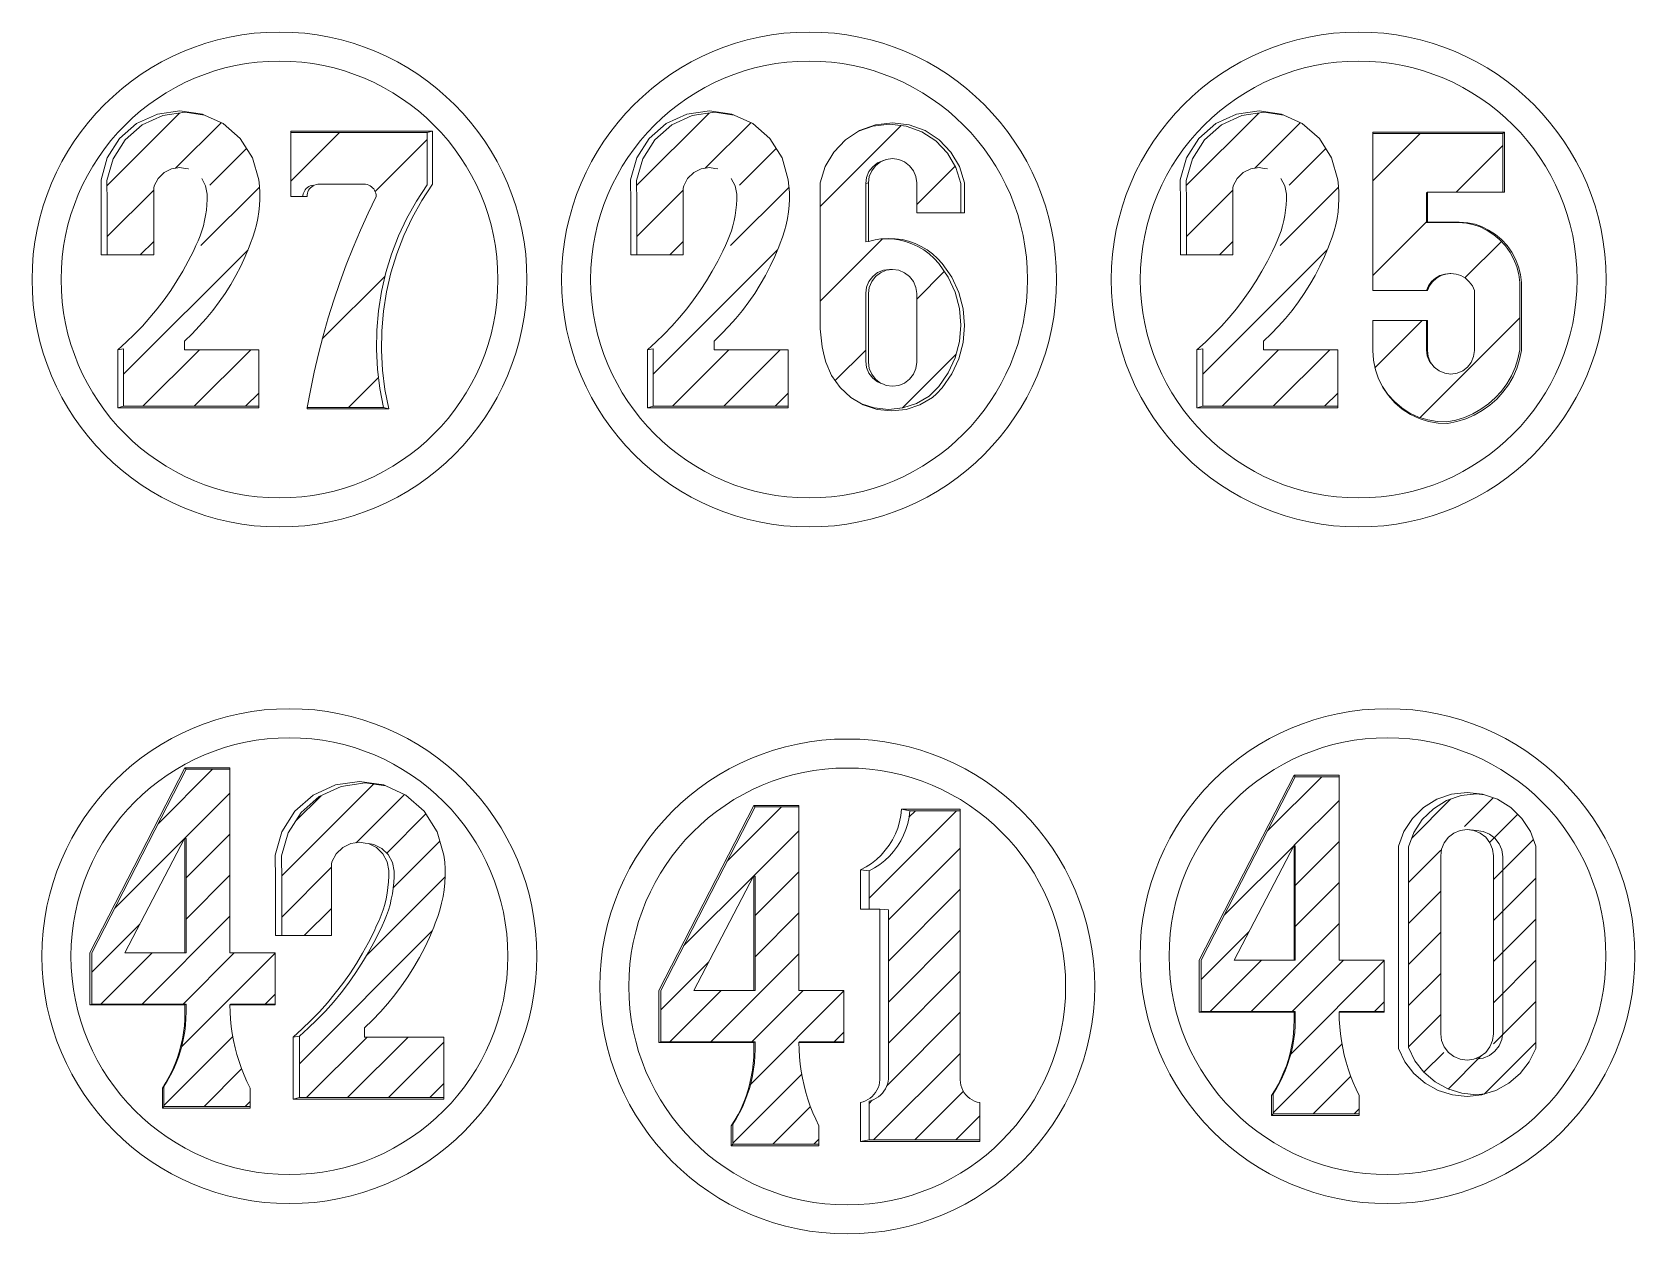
# Model space of a CAD drawing. Header units: inches. Extents: x 91 to 9019, y -381 to 2878.
# Drawn here: x 4569.8 to 4620.7, y 1368.2 to 1406.4 of the extents above; entities that cross this region are included whole.
import ezdxf

# ---------------------------------------------------------------- set-up
doc = ezdxf.new("R2010")
doc.units = ezdxf.units.IN
doc.header["$MEASUREMENT"] = 0

msp = doc.modelspace()

# ---------------------------------------------------------------- hatches: boundary and pattern name
at = {"lineweight": 20}
h = msp.add_hatch(dxfattribs=at)
h.set_pattern_fill('ANSI31', color=256, scale=9.218651)
h.set_pattern_definition([(45, (3936.7497, 1972.0265), (-0.8148213, 0.8148213), [])])
h.paths.add_polyline_path([(4576.975, 1396.283), (4574.617, 1396.283), (4574.617, 1396.56), (4574.858, 1396.79), (4575.089, 1397.029), (4575.31, 1397.278), (4575.52, 1397.535), (4575.72, 1397.801), (4575.908, 1398.075), (4576.086, 1398.356), (4576.251, 1398.645), (4576.404, 1398.94), (4576.546, 1399.241), (4576.674, 1399.548), (4576.718, 1399.667), (4576.79, 1399.859), (4576.853, 1400.055), (4576.905, 1400.254), (4576.947, 1400.455), (4576.978, 1400.658), (4576.999, 1400.863), (4577.009, 1401.068), (4577.008, 1401.273), (4576.997, 1401.478), (4576.975, 1401.683), (4576.776, 1402.378), (4576.389, 1402.989), (4575.845, 1403.465), (4575.254, 1403.737), (4574.636, 1403.826), (4573.927, 1403.724), (4573.276, 1403.424), (4572.737, 1402.953), (4572.354, 1402.348), (4572.157, 1401.66), (4572.164, 1400.943), (4572.164, 1399.295), (4573.64, 1399.295), (4573.64, 1401.462), (4573.778, 1401.722), (4573.969, 1401.909), (4574.208, 1402.028), (4574.472, 1402.069), (4574.636, 1402.042), (4574.735, 1402.028), (4574.739, 1402.026), (4574.897, 1402.001), (4575.133, 1401.883), (4575.322, 1401.699), (4575.447, 1401.465), (4575.494, 1401.205), (4575.494, 1401.038), (4575.486, 1400.871), (4575.47, 1400.705), (4575.446, 1400.539), (4575.414, 1400.375), (4575.374, 1400.213), (4575.327, 1400.052), (4575.271, 1399.894), (4575.208, 1399.74), (4575.138, 1399.588), (4575.059, 1399.414), (4574.899, 1399.095), (4574.726, 1398.781), (4574.542, 1398.475), (4574.346, 1398.175), (4574.139, 1397.883), (4573.922, 1397.599), (4573.694, 1397.324), (4573.455, 1397.057), (4573.207, 1396.799), (4572.95, 1396.551), (4572.683, 1396.312), (4572.683, 1394.488), (4576.975, 1394.488)])
h = msp.add_hatch(dxfattribs=at)
h.set_pattern_fill('ANSI31', color=256, scale=9.218651)
h.set_pattern_definition([(45, (3953.5661, 1972.0265), (-0.8148213, 0.8148213), [])])
h.paths.add_polyline_path([(4593.791, 1396.283), (4591.434, 1396.283), (4591.434, 1396.56), (4591.674, 1396.79), (4591.905, 1397.029), (4592.126, 1397.278), (4592.336, 1397.535), (4592.536, 1397.801), (4592.725, 1398.075), (4592.902, 1398.356), (4593.067, 1398.645), (4593.221, 1398.94), (4593.362, 1399.241), (4593.491, 1399.548), (4593.534, 1399.667), (4593.607, 1399.859), (4593.669, 1400.055), (4593.722, 1400.254), (4593.763, 1400.455), (4593.795, 1400.658), (4593.815, 1400.863), (4593.825, 1401.068), (4593.825, 1401.273), (4593.813, 1401.478), (4593.791, 1401.683), (4593.593, 1402.378), (4593.205, 1402.989), (4592.661, 1403.465), (4592.07, 1403.737), (4591.452, 1403.826), (4590.743, 1403.724), (4590.093, 1403.424), (4589.553, 1402.953), (4589.17, 1402.348), (4588.974, 1401.66), (4588.98, 1400.943), (4588.98, 1399.295), (4590.456, 1399.295), (4590.456, 1401.462), (4590.595, 1401.722), (4590.786, 1401.909), (4591.024, 1402.028), (4591.288, 1402.069), (4591.452, 1402.042), (4591.552, 1402.028), (4591.556, 1402.026), (4591.713, 1402.001), (4591.95, 1401.883), (4592.139, 1401.699), (4592.263, 1401.465), (4592.31, 1401.205), (4592.31, 1401.038), (4592.302, 1400.871), (4592.287, 1400.705), (4592.263, 1400.539), (4592.231, 1400.375), (4592.191, 1400.213), (4592.143, 1400.052), (4592.088, 1399.894), (4592.025, 1399.74), (4591.954, 1399.588), (4591.876, 1399.414), (4591.715, 1399.095), (4591.542, 1398.781), (4591.358, 1398.475), (4591.162, 1398.175), (4590.956, 1397.883), (4590.738, 1397.599), (4590.51, 1397.324), (4590.272, 1397.057), (4590.024, 1396.799), (4589.766, 1396.551), (4589.5, 1396.312), (4589.5, 1394.488), (4593.791, 1394.488)])
h = msp.add_hatch(dxfattribs=at)
h.set_pattern_fill('ANSI31', color=256, scale=9.218651)
h.set_pattern_definition([(45, (3971.0192, 1972.0265), (-0.8148213, 0.8148213), [])])
h.paths.add_polyline_path([(4611.244, 1396.283), (4608.887, 1396.283), (4608.887, 1396.56), (4609.127, 1396.79), (4609.358, 1397.029), (4609.579, 1397.278), (4609.79, 1397.535), (4609.989, 1397.801), (4610.178, 1398.075), (4610.355, 1398.356), (4610.52, 1398.645), (4610.674, 1398.94), (4610.815, 1399.241), (4610.944, 1399.548), (4610.987, 1399.667), (4611.06, 1399.859), (4611.122, 1400.055), (4611.175, 1400.254), (4611.217, 1400.455), (4611.248, 1400.658), (4611.269, 1400.863), (4611.278, 1401.068), (4611.278, 1401.273), (4611.266, 1401.478), (4611.244, 1401.683), (4611.046, 1402.378), (4610.659, 1402.989), (4610.114, 1403.465), (4609.523, 1403.737), (4608.905, 1403.826), (4608.196, 1403.724), (4607.546, 1403.424), (4607.007, 1402.953), (4606.623, 1402.348), (4606.427, 1401.66), (4606.433, 1400.943), (4606.433, 1399.295), (4607.909, 1399.295), (4607.909, 1401.462), (4608.048, 1401.722), (4608.239, 1401.909), (4608.477, 1402.028), (4608.741, 1402.069), (4608.905, 1402.042), (4609.005, 1402.028), (4609.009, 1402.026), (4609.166, 1402.001), (4609.403, 1401.883), (4609.592, 1401.699), (4609.716, 1401.465), (4609.763, 1401.205), (4609.763, 1401.038), (4609.756, 1400.871), (4609.74, 1400.705), (4609.716, 1400.539), (4609.684, 1400.375), (4609.644, 1400.213), (4609.596, 1400.052), (4609.541, 1399.894), (4609.478, 1399.74), (4609.407, 1399.588), (4609.329, 1399.414), (4609.168, 1399.095), (4608.995, 1398.781), (4608.811, 1398.475), (4608.615, 1398.175), (4608.409, 1397.883), (4608.191, 1397.599), (4607.963, 1397.324), (4607.725, 1397.057), (4607.477, 1396.799), (4607.219, 1396.551), (4606.953, 1396.312), (4606.953, 1394.488), (4611.244, 1394.488)])
h = msp.add_hatch(dxfattribs=at)
h.set_pattern_fill('ANSI31', color=256, scale=17)
h.set_pattern_definition([(45, (3602.093, 2286.3763), (-1.502602, 1.502602), [])])
h.paths.add_polyline_path([(4598.567, 1399.024), (4598.423, 1399.182), (4598.265, 1399.325), (4598.092, 1399.452), (4597.909, 1399.561), (4597.715, 1399.651), (4597.513, 1399.722), (4597.306, 1399.772), (4597.094, 1399.802), (4596.881, 1399.811), (4596.734, 1399.802), (4596.546, 1399.772), (4596.337, 1399.718), (4596.249, 1399.711), (4596.249, 1401.561), (4596.275, 1401.757), (4596.351, 1401.94), (4596.472, 1402.097), (4596.629, 1402.218), (4596.812, 1402.294), (4596.905, 1402.326), (4597.103, 1402.352), (4597.302, 1402.326), (4597.486, 1402.25), (4597.645, 1402.128), (4597.767, 1401.969), (4597.843, 1401.784), (4597.869, 1401.586), (4597.869, 1400.634), (4599.27, 1400.634), (4599.27, 1401.561), (4599.113, 1402.07), (4598.844, 1402.529), (4598.476, 1402.914), (4598.03, 1403.205), (4597.53, 1403.386), (4597.008, 1403.447), (4597.001, 1403.447), (4596.472, 1403.386), (4596.02, 1403.222), (4595.606, 1402.952), (4595.235, 1402.563), (4594.963, 1402.1), (4594.805, 1401.586), (4594.805, 1397.135), (4594.809, 1396.944), (4594.822, 1396.754), (4594.843, 1396.565), (4594.872, 1396.376), (4594.909, 1396.19), (4594.955, 1396.005), (4594.989, 1395.89), (4595.168, 1395.464), (4595.434, 1395.085), (4595.774, 1394.771), (4596.114, 1394.57), (4596.521, 1394.436), (4596.977, 1394.387), (4597.432, 1394.436), (4597.867, 1394.58), (4598.262, 1394.812), (4598.385, 1394.926), (4598.567, 1395.112), (4598.868, 1395.548), (4599.089, 1396.029), (4599.224, 1396.541), (4599.27, 1397.068), (4599.224, 1397.596), (4599.089, 1398.107), (4598.868, 1398.588)])
h.paths.add_polyline_path([(4596.275, 1398.273), (4596.351, 1398.456), (4596.472, 1398.613), (4596.629, 1398.733), (4596.812, 1398.809), (4597.008, 1398.835), (4597.103, 1398.833), (4597.302, 1398.807), (4597.486, 1398.731), (4597.645, 1398.609), (4597.767, 1398.45), (4597.843, 1398.265), (4597.869, 1398.067), (4597.869, 1395.89), (4597.843, 1395.692), (4597.767, 1395.507), (4597.645, 1395.349), (4597.486, 1395.227), (4597.302, 1395.15), (4597.103, 1395.124), (4596.905, 1395.15), (4596.812, 1395.188), (4596.72, 1395.227), (4596.629, 1395.264), (4596.472, 1395.384), (4596.351, 1395.541), (4596.275, 1395.724), (4596.249, 1395.921), (4596.249, 1398.076)], flags=16)
h = msp.add_hatch(dxfattribs=at)
h.set_pattern_fill('ANSI31', color=256, scale=17)
h.set_pattern_definition([(45, (3599.6752, 2286.5436), (-1.502602, 1.502602), [])])
h.paths.add_polyline_path([(4580.777, 1397.521), (4580.874, 1398.131), (4581.014, 1398.733), (4581.196, 1399.324), (4581.418, 1399.9), (4581.681, 1400.46), (4581.982, 1400.999), (4582.32, 1401.516), (4582.32, 1403.186), (4577.99, 1403.186), (4577.99, 1401.152), (4578.375, 1401.152), (4578.379, 1401.206), (4578.411, 1401.302), (4578.468, 1401.387), (4578.544, 1401.453), (4578.635, 1401.498), (4578.66, 1401.503), (4578.612, 1401.487), (4578.567, 1401.465), (4578.525, 1401.437), (4578.487, 1401.403), (4578.454, 1401.365), (4578.426, 1401.323), (4578.403, 1401.278), (4578.387, 1401.231), (4578.377, 1401.181), (4578.375, 1401.152), (4578.509, 1401.152), (4578.514, 1401.229), (4578.547, 1401.326), (4578.604, 1401.411), (4578.681, 1401.478), (4578.772, 1401.523), (4578.848, 1401.538), (4578.898, 1401.541), (4580.354, 1401.541), (4580.445, 1401.523), (4580.536, 1401.478), (4580.612, 1401.41), (4580.668, 1401.325), (4580.699, 1401.228), (4580.703, 1401.152), (4580.446, 1400.618), (4580.202, 1400.077), (4579.971, 1399.531), (4579.754, 1398.979), (4579.55, 1398.422), (4579.36, 1397.86), (4579.183, 1397.293), (4579.02, 1396.723), (4578.871, 1396.149), (4578.736, 1395.571), (4578.616, 1394.99), (4578.517, 1394.451), (4580.941, 1394.451), (4580.822, 1395.057), (4580.746, 1395.671), (4580.713, 1396.288), (4580.724, 1396.905)])
h = msp.add_hatch(dxfattribs=at)
h.set_pattern_fill('ANSI31', color=256, scale=17)
h.set_pattern_definition([(45, (3606.3231, 2285.8915), (-1.502602, 1.502602), [])])
h.paths.add_polyline_path([(4616.564, 1399.583), (4616.392, 1399.769), (4616.199, 1399.934), (4615.986, 1400.073), (4615.759, 1400.184), (4615.561, 1400.253), (4615.331, 1400.301), (4615.059, 1400.32), (4614.059, 1400.32), (4614.059, 1401.288), (4616.482, 1401.288), (4616.482, 1403.147), (4612.352, 1403.147), (4612.352, 1398.166), (4614.059, 1398.166), (4614.125, 1398.315), (4614.221, 1398.447), (4614.342, 1398.556), (4614.483, 1398.637), (4614.638, 1398.688), (4614.816, 1398.706), (4614.997, 1398.688), (4615.153, 1398.637), (4615.295, 1398.554), (4615.418, 1398.444), (4615.514, 1398.311), (4615.581, 1398.161), (4615.581, 1396.258), (4615.555, 1396.064), (4615.481, 1395.884), (4615.362, 1395.729), (4615.207, 1395.61), (4615.027, 1395.535), (4614.833, 1395.51), (4614.64, 1395.535), (4614.459, 1395.61), (4614.29, 1395.74), (4614.158, 1395.911), (4614.084, 1396.09), (4614.059, 1396.281), (4614.059, 1397.209), (4612.352, 1397.209), (4612.352, 1396.258), (4612.372, 1395.95), (4612.434, 1395.647), (4612.524, 1395.389), (4612.661, 1395.116), (4612.834, 1394.864), (4613.039, 1394.637), (4613.272, 1394.44), (4613.529, 1394.275), (4613.806, 1394.146), (4614.098, 1394.055), (4614.399, 1394.004), (4614.704, 1393.993), (4614.989, 1394.049), (4615.267, 1394.135), (4615.534, 1394.25), (4615.787, 1394.392), (4616.024, 1394.561), (4616.241, 1394.754), (4616.437, 1394.969), (4616.608, 1395.203), (4616.754, 1395.455), (4616.872, 1395.72), (4616.962, 1395.997), (4617.021, 1396.281), (4617.021, 1398.166), (4617.02, 1398.42), (4616.988, 1398.672), (4616.925, 1398.917), (4616.832, 1399.153), (4616.711, 1399.376)])
h = msp.add_hatch(dxfattribs=at)
h.set_pattern_fill('ANSI31', color=256, scale=7.374921)
h.set_pattern_definition([(45, (4019.5355, 1813.8951), (-0.651857, 0.651857), [])])
h.paths.add_polyline_path([(4576.063, 1382.96), (4574.67, 1382.96), (4571.679, 1377.136), (4571.679, 1375.502), (4574.67, 1375.502), (4574.67, 1375.257), (4574.665, 1375.048), (4574.65, 1374.839), (4574.625, 1374.632), (4574.59, 1374.425), (4574.545, 1374.221), (4574.49, 1374.019), (4574.425, 1373.82), (4574.351, 1373.625), (4574.267, 1373.433), (4574.174, 1373.245), (4574.072, 1373.063), (4573.961, 1372.885), (4573.961, 1372.256), (4576.699, 1372.256), (4576.699, 1372.837), (4576.599, 1373.043), (4576.508, 1373.252), (4576.425, 1373.465), (4576.35, 1373.681), (4576.284, 1373.9), (4576.226, 1374.121), (4576.177, 1374.344), (4576.137, 1374.569), (4576.105, 1374.795), (4576.082, 1375.023), (4576.068, 1375.251), (4576.062, 1375.502), (4577.494, 1375.502), (4577.494, 1377.129), (4576.063, 1377.129)])
h.paths.add_polyline_path([(4574.632, 1380.786), (4574.67, 1380.756), (4574.67, 1377.136), (4574.632, 1377.129), (4572.724, 1377.129)], flags=16)
h = msp.add_hatch(dxfattribs=at)
h.set_pattern_fill('ANSI31', color=256, scale=7.374921)
h.set_pattern_definition([(45, (3220.9308, 846.7434), (-0.65185705, 0.65185705), [])])
h.paths.add_polyline_path([(4582.856, 1374.457), (4580.334, 1374.457), (4580.334, 1374.754), (4580.591, 1374.999), (4580.838, 1375.255), (4581.075, 1375.521), (4581.3, 1375.797), (4581.513, 1376.081), (4581.715, 1376.374), (4581.905, 1376.676), (4582.082, 1376.984), (4582.246, 1377.3), (4582.397, 1377.622), (4582.535, 1377.95), (4582.581, 1378.078), (4582.659, 1378.284), (4582.726, 1378.493), (4582.782, 1378.706), (4582.827, 1378.921), (4582.86, 1379.138), (4582.882, 1379.357), (4582.893, 1379.577), (4582.892, 1379.797), (4582.88, 1380.016), (4582.856, 1380.235), (4582.644, 1380.979), (4582.23, 1381.632), (4581.647, 1382.142), (4581.015, 1382.432), (4580.354, 1382.528), (4579.595, 1382.418), (4578.899, 1382.098), (4578.322, 1381.594), (4577.912, 1380.947), (4577.702, 1380.21), (4577.709, 1379.443), (4577.709, 1377.68), (4579.288, 1377.68), (4579.288, 1379.998), (4579.436, 1380.277), (4579.641, 1380.476), (4579.896, 1380.604), (4580.178, 1380.648), (4580.354, 1380.619), (4580.46, 1380.604), (4580.465, 1380.602), (4580.633, 1380.575), (4580.886, 1380.449), (4581.088, 1380.252), (4581.221, 1380.002), (4581.272, 1379.724), (4581.272, 1379.545), (4581.263, 1379.366), (4581.246, 1379.188), (4581.221, 1379.011), (4581.186, 1378.835), (4581.144, 1378.662), (4581.093, 1378.49), (4581.033, 1378.321), (4580.966, 1378.155), (4580.891, 1377.993), (4580.807, 1377.807), (4580.635, 1377.465), (4580.45, 1377.13), (4580.253, 1376.802), (4580.043, 1376.482), (4579.822, 1376.169), (4579.589, 1375.866), (4579.346, 1375.571), (4579.091, 1375.285), (4578.825, 1375.009), (4578.55, 1374.743), (4578.265, 1374.488), (4578.265, 1372.537), (4582.856, 1372.537)])
h = msp.add_hatch(dxfattribs=at)
h.set_pattern_fill('ANSI31', color=256, scale=7.374921)
h.set_pattern_definition([(45, (4054.7579, 1813.6606), (-0.651857, 0.651857), [])])
h.paths.add_polyline_path([(4611.285, 1382.726), (4609.892, 1382.726), (4606.901, 1376.901), (4606.901, 1375.267), (4609.892, 1375.267), (4609.892, 1375.023), (4609.888, 1374.814), (4609.873, 1374.605), (4609.848, 1374.397), (4609.813, 1374.191), (4609.767, 1373.987), (4609.712, 1373.785), (4609.648, 1373.586), (4609.573, 1373.39), (4609.489, 1373.198), (4609.396, 1373.011), (4609.294, 1372.828), (4609.184, 1372.651), (4609.184, 1372.021), (4611.921, 1372.021), (4611.921, 1372.603), (4611.822, 1372.808), (4611.731, 1373.018), (4611.647, 1373.231), (4611.573, 1373.447), (4611.506, 1373.665), (4611.449, 1373.886), (4611.4, 1374.11), (4611.359, 1374.335), (4611.327, 1374.561), (4611.304, 1374.788), (4611.29, 1375.016), (4611.285, 1375.267), (4612.716, 1375.267), (4612.716, 1376.895), (4611.285, 1376.895)])
h.paths.add_polyline_path([(4609.855, 1380.551), (4609.892, 1380.522), (4609.892, 1376.901), (4609.855, 1376.895), (4607.947, 1376.895)], flags=16)
h = msp.add_hatch(dxfattribs=at)
h.set_pattern_fill('ANSI31', color=256, scale=7.374921)
h.set_pattern_definition([(45, (3223.0167, 846.7434), (-0.65185705, 0.65185705), [])])
h.paths.add_polyline_path([(4613.485, 1380.494), (4613.485, 1374.126), (4613.691, 1373.708), (4613.977, 1373.34), (4614.33, 1373.037), (4614.738, 1372.811), (4615.183, 1372.672), (4615.647, 1372.625), (4615.902, 1372.651), (4616.265, 1372.764), (4616.677, 1372.993), (4617.034, 1373.299), (4617.323, 1373.67), (4617.531, 1374.093), (4617.531, 1380.523), (4617.358, 1380.988), (4617.087, 1381.403), (4616.732, 1381.749), (4616.31, 1382.009), (4615.895, 1382.152), (4615.647, 1382.179), (4615.159, 1382.125), (4614.694, 1381.966), (4614.276, 1381.708), (4613.924, 1381.366), (4613.656, 1380.954)])
h.paths.add_polyline_path([(4616.186, 1374.159), (4615.473, 1373.612), (4614.587, 1373.979), (4614.51, 1374.564), (4614.51, 1380.615), (4615.223, 1381.162), (4615.552, 1381.025), (4615.928, 1380.982), (4616.186, 1380.358)], flags=16)
h = msp.add_hatch(dxfattribs=at)
h.set_pattern_fill('ANSI31', color=256, scale=7.374921)
h.set_pattern_definition([(45, (4037.6011, 1812.6985), (-0.651857, 0.651857), [])])
h.paths.add_polyline_path([(4594.128, 1381.764), (4592.735, 1381.764), (4589.744, 1375.939), (4589.744, 1374.305), (4592.735, 1374.305), (4592.736, 1374.061), (4592.731, 1373.852), (4592.716, 1373.643), (4592.691, 1373.435), (4592.656, 1373.229), (4592.611, 1373.025), (4592.556, 1372.823), (4592.491, 1372.624), (4592.416, 1372.428), (4592.333, 1372.236), (4592.24, 1372.049), (4592.138, 1371.866), (4592.027, 1371.689), (4592.027, 1371.059), (4594.764, 1371.059), (4594.764, 1371.641), (4594.665, 1371.846), (4594.574, 1372.056), (4594.491, 1372.269), (4594.416, 1372.485), (4594.35, 1372.703), (4594.292, 1372.924), (4594.243, 1373.148), (4594.202, 1373.373), (4594.171, 1373.599), (4594.148, 1373.826), (4594.134, 1374.054), (4594.128, 1374.305), (4595.559, 1374.305), (4595.559, 1375.933), (4594.128, 1375.933)])
h.paths.add_polyline_path([(4592.698, 1379.589), (4592.735, 1379.56), (4592.735, 1375.939), (4592.698, 1375.933), (4590.79, 1375.933)], flags=16)
h = msp.add_hatch(dxfattribs=at)
h.set_pattern_fill('ANSI31', color=256, scale=7.374921)
h.set_pattern_definition([(45, (3222.3749, 845.7814), (-0.65185705, 0.65185705), [])])
h.paths.add_polyline_path([(4599.707, 1372.424), (4599.629, 1372.461), (4599.556, 1372.506), (4599.489, 1372.561), (4599.429, 1372.622), (4599.376, 1372.691), (4599.333, 1372.765), (4599.298, 1372.844), (4599.272, 1372.926), (4599.257, 1373.011), (4599.252, 1373.097), (4599.252, 1381.641), (4597.649, 1381.641), (4597.625, 1381.442), (4597.584, 1381.245), (4597.526, 1381.052), (4597.452, 1380.865), (4597.362, 1380.686), (4597.256, 1380.515), (4597.136, 1380.353), (4597.003, 1380.203), (4596.857, 1380.065), (4596.7, 1379.94), (4596.532, 1379.829), (4596.355, 1379.733), (4596.355, 1378.522), (4596.704, 1378.522), (4596.97, 1378.503), (4596.97, 1373.131), (4596.959, 1373.048), (4596.939, 1372.967), (4596.911, 1372.888), (4596.874, 1372.812), (4596.83, 1372.741), (4596.779, 1372.675), (4596.721, 1372.614), (4596.657, 1372.56), (4596.587, 1372.514), (4596.513, 1372.474), (4596.436, 1372.443), (4596.355, 1372.42), (4596.355, 1371.19), (4599.873, 1371.19), (4599.873, 1372.379), (4599.789, 1372.396)])

# ---------------------------------------------------------------- linework, layer by layer
for p, q in [((4616.482, 1403.147), (4616.482, 1401.288)), ((4596.905, 1402.326), (4597.103, 1402.352)), ((4614.085, 1401.288), (4614.085, 1400.336)), ((4614.833, 1398.705), (4614.997, 1398.688)), ((4614.997, 1398.688), (4615.153, 1398.637)), ((4615.153, 1398.637), (4615.295, 1398.554)), ((4615.295, 1398.554), (4615.418, 1398.444)), ((4615.418, 1398.444), (4615.514, 1398.311)), ((4615.514, 1398.311), (4615.581, 1398.161)), ((4612.352, 1398.166), (4614.059, 1398.166)), ((4615.581, 1398.161), (4615.581, 1396.258)), ((4615.581, 1396.258), (4615.555, 1396.064)), ((4614.459, 1395.61), (4614.304, 1395.729)), ((4615.362, 1395.729), (4615.207, 1395.61)), ((4615.481, 1395.884), (4615.362, 1395.729)), ((4615.555, 1396.064), (4615.481, 1395.884)), ((4614.64, 1395.535), (4614.459, 1395.61)), ((4614.833, 1395.51), (4614.64, 1395.535)), ((4615.027, 1395.535), (4614.833, 1395.51)), ((4615.207, 1395.61), (4615.027, 1395.535)), ((4578.517, 1394.451), (4580.941, 1394.451)), ((4574.67, 1382.96), (4576.063, 1382.96)), ((4609.892, 1382.726), (4611.285, 1382.726)), ((4592.735, 1381.764), (4594.128, 1381.764)), ((4574.632, 1377.129), (4574.632, 1380.786)), ((4609.855, 1376.895), (4609.855, 1380.551)), ((4592.698, 1375.933), (4592.698, 1379.589)), ((4596.355, 1379.733), (4596.355, 1378.522)), ((4596.355, 1371.19), (4599.873, 1371.19))]:
    msp.add_line(p, q, dxfattribs=at)
for points in [[(4571.975, 1399.295), (4571.975, 1400.96), (4571.969, 1401.683), (4572.167, 1402.378), (4572.554, 1402.989), (4573.099, 1403.465), (4573.756, 1403.767), (4574.472, 1403.871), (4575.187, 1403.767), (4575.254, 1403.737), (4575.845, 1403.465), (4576.389, 1402.989), (4576.776, 1402.378), (4576.975, 1401.683), (4576.997, 1401.478), (4577.008, 1401.273), (4577.009, 1401.068), (4576.999, 1400.863), (4576.978, 1400.658), (4576.947, 1400.455), (4576.905, 1400.254), (4576.853, 1400.055), (4576.79, 1399.859), (4576.718, 1399.667), (4576.674, 1399.548), (4576.546, 1399.241), (4576.404, 1398.94), (4576.251, 1398.645), (4576.086, 1398.356), (4575.908, 1398.075), (4575.72, 1397.801), (4575.52, 1397.535), (4575.31, 1397.278), (4575.089, 1397.029), (4574.858, 1396.79), (4574.617, 1396.56), (4574.617, 1396.283), (4576.975, 1396.283), (4576.975, 1394.488), (4576.975, 1394.441), (4572.5, 1394.441)], [(4572.164, 1399.295), (4572.164, 1400.943), (4572.157, 1401.66), (4572.354, 1402.348), (4572.737, 1402.953), (4573.276, 1403.424), (4573.927, 1403.724), (4574.636, 1403.826), (4575.254, 1403.737)], [(4588.792, 1399.295), (4588.792, 1400.96), (4588.785, 1401.683), (4588.983, 1402.378), (4589.371, 1402.989), (4589.915, 1403.465), (4590.572, 1403.767), (4591.288, 1403.871), (4592.004, 1403.767), (4592.07, 1403.737), (4592.661, 1403.465), (4593.205, 1402.989), (4593.593, 1402.378), (4593.791, 1401.683), (4593.813, 1401.478), (4593.825, 1401.273), (4593.825, 1401.068), (4593.815, 1400.863), (4593.795, 1400.658), (4593.763, 1400.455), (4593.722, 1400.254), (4593.669, 1400.055), (4593.607, 1399.859), (4593.534, 1399.667), (4593.491, 1399.548), (4593.362, 1399.241), (4593.221, 1398.94), (4593.067, 1398.645), (4592.902, 1398.356), (4592.725, 1398.075), (4592.536, 1397.801), (4592.336, 1397.535), (4592.126, 1397.278), (4591.905, 1397.029), (4591.674, 1396.79), (4591.434, 1396.56), (4591.434, 1396.283), (4593.791, 1396.283), (4593.791, 1394.488), (4593.791, 1394.441), (4589.316, 1394.441)], [(4588.98, 1399.295), (4588.98, 1400.943), (4588.974, 1401.66), (4589.17, 1402.348), (4589.553, 1402.953), (4590.093, 1403.424), (4590.743, 1403.724), (4591.452, 1403.826), (4592.07, 1403.737)], [(4606.245, 1399.295), (4606.245, 1400.96), (4606.238, 1401.683), (4606.436, 1402.378), (4606.824, 1402.989), (4607.368, 1403.465), (4608.025, 1403.767), (4608.741, 1403.871), (4609.457, 1403.767), (4609.523, 1403.737), (4610.114, 1403.465), (4610.659, 1402.989), (4611.046, 1402.378), (4611.244, 1401.683), (4611.266, 1401.478), (4611.278, 1401.273), (4611.278, 1401.068), (4611.269, 1400.863), (4611.248, 1400.658), (4611.217, 1400.455), (4611.175, 1400.254), (4611.122, 1400.055), (4611.06, 1399.859), (4610.987, 1399.667), (4610.944, 1399.548), (4610.815, 1399.241), (4610.674, 1398.94), (4610.52, 1398.645), (4610.355, 1398.356), (4610.178, 1398.075), (4609.989, 1397.801), (4609.79, 1397.535), (4609.579, 1397.278), (4609.358, 1397.029), (4609.127, 1396.79), (4608.887, 1396.56), (4608.887, 1396.283), (4611.244, 1396.283), (4611.244, 1394.488), (4611.244, 1394.441), (4606.769, 1394.441)], [(4606.433, 1399.295), (4606.433, 1400.943), (4606.427, 1401.66), (4606.623, 1402.348), (4607.007, 1402.953), (4607.546, 1403.424), (4608.196, 1403.724), (4608.905, 1403.826), (4609.523, 1403.737)], [(4594.909, 1396.19), (4594.872, 1396.376), (4594.843, 1396.565), (4594.822, 1396.754), (4594.809, 1396.944), (4594.805, 1397.135), (4594.805, 1401.586), (4594.963, 1402.1), (4595.235, 1402.563), (4595.606, 1402.952), (4596.02, 1403.222), (4596.057, 1403.246), (4596.562, 1403.429), (4597.096, 1403.491), (4597.103, 1403.491), (4597.63, 1403.429), (4598.136, 1403.246), (4598.586, 1402.952)], [(4596.02, 1403.222), (4596.472, 1403.386), (4597.001, 1403.447), (4597.008, 1403.447), (4597.53, 1403.386), (4598.03, 1403.205), (4598.476, 1402.914), (4598.844, 1402.529), (4599.113, 1402.07), (4599.27, 1401.561), (4599.27, 1400.634)], [(4582.495, 1403.228), (4582.32, 1403.186), (4577.99, 1403.186)], [(4582.32, 1403.186), (4582.32, 1401.516), (4581.982, 1400.999), (4581.681, 1400.46), (4581.418, 1399.9), (4581.196, 1399.324), (4581.014, 1398.733), (4580.874, 1398.131), (4580.777, 1397.521), (4580.724, 1396.905), (4580.713, 1396.288), (4580.746, 1395.671), (4580.822, 1395.057), (4580.941, 1394.451), (4581.102, 1394.407), (4580.982, 1395.019), (4580.905, 1395.638), (4580.871, 1396.261), (4580.882, 1396.885), (4580.936, 1397.507), (4581.034, 1398.123), (4581.175, 1398.731), (4581.359, 1399.328), (4581.583, 1399.91), (4581.849, 1400.475), (4582.153, 1401.019), (4582.495, 1401.541), (4582.495, 1403.228), (4577.99, 1403.228), (4577.99, 1403.186), (4577.99, 1401.152), (4578.375, 1401.152), (4578.509, 1401.152), (4578.513, 1401.203), (4578.522, 1401.253), (4578.539, 1401.301), (4578.561, 1401.347), (4578.59, 1401.389), (4578.623, 1401.427), (4578.661, 1401.461), (4578.704, 1401.489), (4578.749, 1401.512), (4578.798, 1401.528), (4578.848, 1401.538), (4578.898, 1401.541), (4580.32, 1401.541), (4580.37, 1401.538), (4580.42, 1401.528), (4580.468, 1401.512), (4580.513, 1401.489), (4580.555, 1401.461), (4580.593, 1401.427), (4580.626, 1401.389), (4580.654, 1401.346), (4580.676, 1401.301), (4580.691, 1401.253), (4580.701, 1401.203), (4580.703, 1401.152), (4580.446, 1400.618), (4580.202, 1400.077), (4579.971, 1399.531), (4579.754, 1398.979), (4579.55, 1398.422), (4579.36, 1397.86), (4579.183, 1397.293), (4579.02, 1396.723), (4578.871, 1396.149), (4578.736, 1395.571), (4578.616, 1394.99), (4578.517, 1394.451), (4578.509, 1394.407), (4581.102, 1394.407)], [(4597.103, 1402.352), (4597.302, 1402.326), (4597.486, 1402.25), (4597.645, 1402.128), (4597.767, 1401.969), (4597.843, 1401.784), (4597.869, 1401.586), (4597.869, 1400.634), (4599.27, 1400.634), (4599.387, 1400.634), (4599.387, 1401.586), (4599.229, 1402.1), (4598.957, 1402.563), (4598.586, 1402.952)], [(4616.533, 1403.191), (4612.352, 1403.191), (4612.352, 1403.147)], [(4614.085, 1398.161), (4612.352, 1398.161), (4612.352, 1398.166), (4612.352, 1403.147), (4616.482, 1403.147), (4616.533, 1403.191), (4616.533, 1401.288), (4616.482, 1401.288), (4614.085, 1401.288), (4614.059, 1401.263), (4614.059, 1400.32), (4614.085, 1400.336), (4615.095, 1400.336), (4615.37, 1400.317), (4615.602, 1400.268), (4615.802, 1400.199), (4616.032, 1400.086), (4616.246, 1399.946), (4616.441, 1399.78), (4616.615, 1399.591), (4616.764, 1399.383)], [(4571.975, 1399.295), (4572.164, 1399.295), (4573.641, 1399.295), (4573.641, 1401.415), (4573.654, 1401.489), (4573.78, 1401.724), (4573.971, 1401.911), (4574.21, 1402.03), (4574.474, 1402.071), (4574.638, 1402.044), (4574.738, 1402.03), (4574.742, 1402.028)], [(4588.792, 1399.295), (4588.981, 1399.295), (4590.457, 1399.295), (4590.457, 1401.415), (4590.471, 1401.489), (4590.596, 1401.724), (4590.787, 1401.911), (4591.026, 1402.03), (4591.29, 1402.071), (4591.454, 1402.044), (4591.554, 1402.03), (4591.558, 1402.028)], [(4606.245, 1399.295), (4606.434, 1399.295), (4607.91, 1399.295), (4607.91, 1401.415), (4607.924, 1401.489), (4608.049, 1401.724), (4608.24, 1401.911), (4608.479, 1402.03), (4608.743, 1402.071), (4608.907, 1402.044), (4609.007, 1402.03), (4609.011, 1402.028)], [(4575.165, 1401.722), (4575.29, 1401.487), (4575.338, 1401.224), (4575.338, 1401.055), (4575.33, 1400.887), (4575.314, 1400.718), (4575.29, 1400.551), (4575.258, 1400.386), (4575.217, 1400.222), (4575.169, 1400.06), (4575.113, 1399.9), (4575.05, 1399.744), (4574.979, 1399.591), (4574.899, 1399.415), (4574.737, 1399.093), (4574.563, 1398.776), (4574.376, 1398.467), (4574.179, 1398.164), (4573.97, 1397.869), (4573.75, 1397.583), (4573.52, 1397.304), (4573.28, 1397.035), (4573.029, 1396.774), (4572.769, 1396.524), (4572.5, 1396.283), (4572.5, 1394.441), (4572.683, 1394.488), (4576.975, 1394.488)], [(4578.709, 1401.513), (4578.66, 1401.503), (4578.612, 1401.487), (4578.567, 1401.465), (4578.525, 1401.437), (4578.487, 1401.403), (4578.454, 1401.365), (4578.426, 1401.323), (4578.403, 1401.278), (4578.387, 1401.231), (4578.377, 1401.181), (4578.375, 1401.152)], [(4591.981, 1401.722), (4592.107, 1401.487), (4592.154, 1401.224), (4592.155, 1401.055), (4592.147, 1400.887), (4592.131, 1400.718), (4592.106, 1400.551), (4592.074, 1400.386), (4592.034, 1400.222), (4591.986, 1400.06), (4591.93, 1399.9), (4591.866, 1399.744), (4591.795, 1399.591), (4591.716, 1399.415), (4591.553, 1399.093), (4591.379, 1398.776), (4591.193, 1398.467), (4590.995, 1398.164), (4590.786, 1397.869), (4590.567, 1397.583), (4590.337, 1397.304), (4590.096, 1397.035), (4589.846, 1396.774), (4589.586, 1396.524), (4589.316, 1396.283), (4589.316, 1394.441), (4589.5, 1394.488), (4593.791, 1394.488)], [(4596.337, 1399.718), (4596.249, 1399.711), (4596.249, 1401.561)], [(4598.494, 1394.886), (4598.678, 1395.074), (4598.981, 1395.514), (4599.205, 1396), (4599.341, 1396.517), (4599.387, 1397.049), (4599.341, 1397.582), (4599.205, 1398.099), (4598.981, 1398.584), (4598.678, 1399.024), (4598.533, 1399.184), (4598.372, 1399.328), (4598.198, 1399.456), (4598.013, 1399.566), (4597.817, 1399.657), (4597.614, 1399.729), (4597.404, 1399.78), (4597.19, 1399.81), (4596.975, 1399.819), (4596.759, 1399.806), (4596.734, 1399.802), (4596.546, 1399.772), (4596.337, 1399.718), (4596.337, 1401.586)], [(4609.434, 1401.722), (4609.56, 1401.487), (4609.608, 1401.224), (4609.608, 1401.055), (4609.6, 1400.887), (4609.584, 1400.718), (4609.559, 1400.551), (4609.527, 1400.386), (4609.487, 1400.222), (4609.439, 1400.06), (4609.383, 1399.9), (4609.319, 1399.744), (4609.248, 1399.591), (4609.169, 1399.415), (4609.006, 1399.093), (4608.832, 1398.776), (4608.646, 1398.467), (4608.448, 1398.164), (4608.24, 1397.869), (4608.02, 1397.583), (4607.79, 1397.304), (4607.549, 1397.035), (4607.299, 1396.774), (4607.039, 1396.524), (4606.769, 1396.283), (4606.769, 1394.441), (4606.953, 1394.488), (4611.244, 1394.488)], [(4614.059, 1400.32), (4615.059, 1400.32), (4615.331, 1400.301), (4615.561, 1400.253), (4615.759, 1400.184), (4615.986, 1400.073), (4616.199, 1399.934), (4616.392, 1399.769), (4616.564, 1399.583), (4616.711, 1399.376), (4616.832, 1399.153), (4616.925, 1398.917), (4616.988, 1398.672), (4617.02, 1398.42), (4617.021, 1398.166), (4617.021, 1396.281), (4616.962, 1395.997), (4616.872, 1395.72), (4616.754, 1395.455), (4616.608, 1395.203), (4616.437, 1394.969), (4616.241, 1394.754), (4616.024, 1394.561), (4615.787, 1394.392), (4615.534, 1394.25), (4615.267, 1394.135), (4614.989, 1394.049), (4614.704, 1393.993), (4614.399, 1394.004), (4614.098, 1394.055), (4613.806, 1394.146), (4613.529, 1394.275), (4613.272, 1394.44), (4613.039, 1394.637), (4612.834, 1394.864), (4612.661, 1395.116), (4612.524, 1395.389)], [(4596.114, 1394.57), (4596.521, 1394.436), (4596.977, 1394.387), (4597.432, 1394.436), (4597.867, 1394.58), (4598.262, 1394.812), (4598.385, 1394.926), (4598.567, 1395.112), (4598.868, 1395.548), (4599.089, 1396.029), (4599.224, 1396.541), (4599.27, 1397.068), (4599.224, 1397.596), (4599.089, 1398.107), (4598.868, 1398.588), (4598.567, 1399.024), (4598.423, 1399.182), (4598.265, 1399.325), (4598.092, 1399.452), (4597.909, 1399.561), (4597.715, 1399.651), (4597.513, 1399.722), (4597.306, 1399.772), (4597.094, 1399.802), (4596.881, 1399.811), (4596.734, 1399.802)], [(4612.434, 1395.647), (4612.524, 1395.389), (4612.535, 1395.356), (4612.674, 1395.08), (4612.848, 1394.826), (4613.055, 1394.597), (4613.29, 1394.398), (4613.55, 1394.231), (4613.83, 1394.101), (4614.124, 1394.009), (4614.429, 1393.957), (4614.737, 1393.946), (4615.025, 1394.003), (4615.305, 1394.09), (4615.575, 1394.206), (4615.83, 1394.35), (4616.069, 1394.52), (4616.289, 1394.715), (4616.486, 1394.932), (4616.66, 1395.169), (4616.807, 1395.423), (4616.926, 1395.691), (4617.016, 1395.97), (4617.076, 1396.258), (4617.076, 1398.161), (4617.075, 1398.417), (4617.043, 1398.671), (4616.979, 1398.919), (4616.886, 1399.158), (4616.764, 1399.383)], [(4596.72, 1395.227), (4596.562, 1395.349), (4596.44, 1395.507), (4596.363, 1395.692), (4596.337, 1395.89), (4596.337, 1398.067), (4596.363, 1398.265), (4596.44, 1398.45), (4596.562, 1398.609), (4596.72, 1398.731), (4596.905, 1398.807), (4597.103, 1398.833)], [(4614.186, 1395.884), (4614.111, 1396.064), (4614.085, 1396.258), (4614.085, 1397.209), (4614.059, 1397.209), (4612.352, 1397.209), (4612.352, 1396.258), (4612.372, 1395.95), (4612.434, 1395.647)], [(4614.186, 1395.884), (4614.304, 1395.729), (4614.276, 1395.758), (4614.158, 1395.911), (4614.084, 1396.09), (4614.059, 1396.281), (4614.059, 1397.209)], [(4572.5, 1396.283), (4572.683, 1396.312), (4572.683, 1394.488)], [(4589.316, 1396.283), (4589.5, 1396.312), (4589.5, 1394.488)], [(4598.494, 1394.886), (4598.369, 1394.771), (4597.971, 1394.536), (4597.532, 1394.391), (4597.072, 1394.341), (4596.612, 1394.391), (4596.172, 1394.536), (4596.114, 1394.57), (4595.774, 1394.771), (4595.434, 1395.085), (4595.168, 1395.464), (4594.989, 1395.89), (4594.955, 1396.005), (4594.909, 1396.19)], [(4606.769, 1396.283), (4606.953, 1396.312), (4606.953, 1394.488)], [(4571.612, 1375.479), (4571.612, 1377.129), (4574.632, 1383.011)], [(4576.063, 1375.479), (4577.494, 1375.479), (4577.494, 1375.502), (4577.494, 1377.129), (4576.063, 1377.129), (4576.063, 1382.96), (4576.063, 1383.011), (4574.632, 1383.011), (4574.67, 1382.96), (4571.679, 1377.136), (4571.679, 1375.502)], [(4577.507, 1377.68), (4577.507, 1379.461), (4577.5, 1380.235), (4577.712, 1380.979), (4578.126, 1381.632), (4578.709, 1382.142), (4579.412, 1382.465), (4580.178, 1382.576), (4580.944, 1382.465), (4581.015, 1382.432), (4581.647, 1382.142), (4582.23, 1381.632), (4582.644, 1380.979), (4582.856, 1380.235), (4582.88, 1380.016), (4582.892, 1379.797), (4582.893, 1379.577), (4582.882, 1379.357), (4582.86, 1379.138), (4582.827, 1378.921), (4582.782, 1378.706), (4582.726, 1378.493), (4582.659, 1378.284), (4582.581, 1378.078), (4582.535, 1377.95), (4582.397, 1377.622), (4582.246, 1377.3), (4582.082, 1376.984), (4581.905, 1376.676), (4581.715, 1376.374), (4581.513, 1376.081), (4581.3, 1375.797), (4581.075, 1375.521), (4580.838, 1375.255), (4580.591, 1374.999), (4580.334, 1374.754), (4580.334, 1374.457), (4582.856, 1374.457), (4582.856, 1372.537), (4582.856, 1372.486), (4578.068, 1372.486)], [(4577.709, 1377.68), (4577.709, 1379.443), (4577.702, 1380.21), (4577.912, 1380.947), (4578.322, 1381.594), (4578.899, 1382.098), (4579.595, 1382.418), (4580.354, 1382.528), (4581.015, 1382.432)], [(4606.834, 1375.245), (4606.834, 1376.895), (4609.855, 1382.777)], [(4611.285, 1375.245), (4612.716, 1375.245), (4612.716, 1375.267), (4612.716, 1376.895), (4611.285, 1376.895), (4611.285, 1382.726), (4611.285, 1382.777), (4609.855, 1382.777), (4609.892, 1382.726), (4606.901, 1376.901), (4606.901, 1375.267)], [(4615.902, 1372.651), (4615.647, 1372.625), (4615.183, 1372.672), (4614.738, 1372.811), (4614.33, 1373.037), (4613.977, 1373.34), (4613.691, 1373.708), (4613.485, 1374.126), (4613.485, 1380.494), (4613.656, 1380.954), (4613.924, 1381.366), (4614.276, 1381.708), (4614.694, 1381.966), (4615.159, 1382.125), (4615.647, 1382.179), (4615.895, 1382.152)], [(4589.677, 1374.283), (4589.677, 1375.933), (4592.698, 1381.815)], [(4594.128, 1374.283), (4595.559, 1374.283), (4595.559, 1374.305), (4595.559, 1375.933), (4594.128, 1375.933), (4594.128, 1381.764), (4594.128, 1381.815), (4592.698, 1381.815), (4592.735, 1381.764), (4589.744, 1375.939), (4589.744, 1374.305)], [(4596.083, 1371.137), (4599.873, 1371.137), (4599.873, 1371.19), (4599.873, 1372.379), (4599.789, 1372.396), (4599.707, 1372.424), (4599.629, 1372.461), (4599.556, 1372.506), (4599.489, 1372.561), (4599.429, 1372.622), (4599.376, 1372.691), (4599.333, 1372.765), (4599.298, 1372.844), (4599.272, 1372.926), (4599.257, 1373.011), (4599.252, 1373.097), (4599.252, 1381.641), (4599.252, 1381.691), (4597.39, 1381.691), (4597.366, 1381.49), (4597.324, 1381.291), (4597.266, 1381.096), (4597.191, 1380.908), (4597.1, 1380.726), (4596.993, 1380.554), (4596.872, 1380.391), (4596.738, 1380.239), (4596.59, 1380.099), (4596.431, 1379.973), (4596.262, 1379.861), (4596.083, 1379.764), (4596.083, 1378.522), (4596.355, 1378.522), (4596.704, 1378.522), (4596.704, 1373.097), (4596.693, 1373.013), (4596.673, 1372.931), (4596.644, 1372.851), (4596.608, 1372.775), (4596.563, 1372.703), (4596.511, 1372.636), (4596.453, 1372.575), (4596.388, 1372.521), (4596.318, 1372.474), (4596.243, 1372.434), (4596.165, 1372.402), (4596.083, 1372.379), (4596.083, 1371.137), (4596.355, 1371.19), (4596.355, 1372.42), (4596.436, 1372.443), (4596.513, 1372.474), (4596.587, 1372.514), (4596.657, 1372.56), (4596.721, 1372.614), (4596.779, 1372.675), (4596.83, 1372.741), (4596.874, 1372.812), (4596.911, 1372.888), (4596.939, 1372.967), (4596.959, 1373.048), (4596.97, 1373.131), (4596.97, 1378.503), (4596.704, 1378.522)], [(4596.083, 1379.764), (4596.355, 1379.733), (4596.532, 1379.829), (4596.7, 1379.94), (4596.857, 1380.065), (4597.003, 1380.203), (4597.136, 1380.353), (4597.256, 1380.515), (4597.362, 1380.686), (4597.452, 1380.865), (4597.526, 1381.052), (4597.584, 1381.245), (4597.625, 1381.442), (4597.649, 1381.641)], [(4597.39, 1381.691), (4597.649, 1381.641), (4599.252, 1381.641)], [(4615.647, 1373.763), (4615.861, 1373.791), (4616.062, 1373.874), (4616.233, 1374.006), (4616.365, 1374.178), (4616.448, 1374.378), (4616.477, 1374.593), (4616.477, 1380.184), (4616.448, 1380.399), (4616.365, 1380.599), (4616.233, 1380.771), (4616.062, 1380.903), (4615.861, 1380.986), (4615.647, 1381.014), (4615.348, 1381.048), (4615.131, 1381.02), (4614.929, 1380.936), (4614.755, 1380.803), (4614.622, 1380.629), (4614.538, 1380.427), (4614.51, 1380.21), (4614.51, 1374.564)], [(4614.51, 1374.564), (4614.538, 1374.347), (4614.622, 1374.145), (4614.755, 1373.971), (4614.929, 1373.838), (4615.131, 1373.754), (4615.348, 1373.725), (4615.565, 1373.754), (4615.767, 1373.838), (4615.941, 1373.971), (4616.074, 1374.145), (4616.158, 1374.347), (4616.186, 1374.564), (4616.186, 1380.21), (4616.158, 1380.427), (4616.074, 1380.629), (4615.941, 1380.803), (4615.767, 1380.936), (4615.565, 1381.02), (4615.348, 1381.048)], [(4577.507, 1377.68), (4577.709, 1377.68), (4579.288, 1377.68), (4579.288, 1379.946), (4579.302, 1380.025), (4579.436, 1380.277), (4579.641, 1380.476), (4579.896, 1380.604), (4580.178, 1380.648), (4580.354, 1380.619), (4580.46, 1380.604), (4580.465, 1380.602)], [(4580.92, 1380.277), (4580.715, 1380.476), (4580.465, 1380.602), (4580.633, 1380.575), (4580.886, 1380.449), (4581.088, 1380.252), (4581.221, 1380.002), (4581.272, 1379.724), (4581.272, 1379.545), (4581.263, 1379.366), (4581.246, 1379.188), (4581.221, 1379.011), (4581.186, 1378.835), (4581.144, 1378.662), (4581.093, 1378.49), (4581.033, 1378.321), (4580.966, 1378.155), (4580.891, 1377.993), (4580.807, 1377.807), (4580.635, 1377.465), (4580.45, 1377.13), (4580.253, 1376.802), (4580.043, 1376.482), (4579.822, 1376.169), (4579.589, 1375.866), (4579.346, 1375.571), (4579.091, 1375.285), (4578.825, 1375.009), (4578.55, 1374.743), (4578.265, 1374.488)], [(4580.92, 1380.277), (4581.054, 1380.025), (4581.105, 1379.744), (4581.105, 1379.563), (4581.097, 1379.383), (4581.079, 1379.203), (4581.053, 1379.024), (4581.019, 1378.847), (4580.976, 1378.671), (4580.924, 1378.498), (4580.864, 1378.327), (4580.796, 1378.16), (4580.72, 1377.996), (4580.636, 1377.809), (4580.462, 1377.463), (4580.275, 1377.125), (4580.076, 1376.794), (4579.865, 1376.47), (4579.641, 1376.155), (4579.406, 1375.848), (4579.16, 1375.55), (4578.903, 1375.261), (4578.635, 1374.983), (4578.356, 1374.715), (4578.068, 1374.457), (4578.068, 1372.486), (4578.265, 1372.537), (4582.856, 1372.537)], [(4574.632, 1375.479), (4571.612, 1375.479), (4571.679, 1375.502), (4574.67, 1375.502)], [(4577.494, 1375.502), (4576.086, 1375.502), (4576.063, 1375.479), (4576.068, 1375.251), (4576.082, 1375.023), (4576.105, 1374.795), (4576.137, 1374.569), (4576.177, 1374.344), (4576.226, 1374.121), (4576.284, 1373.9), (4576.35, 1373.681), (4576.425, 1373.465), (4576.508, 1373.252), (4576.599, 1373.043), (4576.699, 1372.837), (4576.699, 1372.256), (4576.699, 1372.201), (4573.917, 1372.201), (4573.917, 1372.837), (4574.029, 1373.016), (4574.132, 1373.201), (4574.226, 1373.39), (4574.31, 1373.584), (4574.385, 1373.781), (4574.451, 1373.982), (4574.506, 1374.186), (4574.552, 1374.393), (4574.587, 1374.601), (4574.613, 1374.811), (4574.628, 1375.021), (4574.632, 1375.233)], [(4574.632, 1375.233), (4574.632, 1375.479), (4574.67, 1375.502), (4574.67, 1375.257), (4574.665, 1375.048), (4574.65, 1374.839), (4574.625, 1374.632), (4574.59, 1374.425), (4574.545, 1374.221), (4574.49, 1374.019), (4574.425, 1373.82), (4574.351, 1373.625), (4574.267, 1373.433), (4574.174, 1373.245), (4574.072, 1373.063), (4573.961, 1372.885), (4573.961, 1372.256)], [(4609.855, 1375.245), (4606.834, 1375.245), (4606.901, 1375.267), (4609.892, 1375.267)], [(4612.716, 1375.267), (4611.309, 1375.267), (4611.285, 1375.245), (4611.29, 1375.016), (4611.304, 1374.788), (4611.327, 1374.561), (4611.359, 1374.335), (4611.4, 1374.11), (4611.449, 1373.886), (4611.506, 1373.665), (4611.573, 1373.447), (4611.647, 1373.231), (4611.731, 1373.018), (4611.822, 1372.808), (4611.921, 1372.603), (4611.921, 1372.021), (4611.921, 1371.967), (4609.139, 1371.967), (4609.139, 1372.603), (4609.251, 1372.782), (4609.354, 1372.966), (4609.448, 1373.156), (4609.533, 1373.349), (4609.608, 1373.547), (4609.673, 1373.748), (4609.729, 1373.952), (4609.774, 1374.158), (4609.81, 1374.366), (4609.835, 1374.576), (4609.85, 1374.787), (4609.855, 1374.998)], [(4609.855, 1374.998), (4609.855, 1375.245), (4609.892, 1375.267), (4609.892, 1375.023), (4609.888, 1374.814), (4609.873, 1374.605), (4609.848, 1374.397), (4609.813, 1374.191), (4609.767, 1373.987), (4609.712, 1373.785), (4609.648, 1373.586), (4609.573, 1373.39), (4609.489, 1373.198), (4609.396, 1373.011), (4609.294, 1372.828), (4609.184, 1372.651), (4609.184, 1372.021)], [(4578.068, 1374.457), (4578.265, 1374.488), (4578.265, 1372.537)], [(4592.698, 1374.283), (4589.677, 1374.283), (4589.744, 1374.305), (4592.735, 1374.305)], [(4595.559, 1374.305), (4594.152, 1374.305), (4594.128, 1374.283), (4594.134, 1374.054), (4594.148, 1373.826), (4594.171, 1373.599), (4594.202, 1373.373), (4594.243, 1373.148), (4594.292, 1372.924), (4594.35, 1372.703), (4594.416, 1372.485), (4594.491, 1372.269), (4594.574, 1372.056), (4594.665, 1371.846), (4594.764, 1371.641), (4594.764, 1371.059), (4594.764, 1371.005), (4591.982, 1371.005), (4591.982, 1371.641), (4592.094, 1371.82), (4592.197, 1372.004), (4592.291, 1372.194), (4592.376, 1372.387), (4592.451, 1372.585), (4592.516, 1372.786), (4592.572, 1372.99), (4592.617, 1373.196), (4592.653, 1373.404), (4592.678, 1373.614), (4592.693, 1373.825), (4592.698, 1374.036)], [(4592.698, 1374.036), (4592.698, 1374.283), (4592.735, 1374.305), (4592.736, 1374.061), (4592.731, 1373.852), (4592.716, 1373.643), (4592.691, 1373.435), (4592.656, 1373.229), (4592.611, 1373.025), (4592.556, 1372.823), (4592.491, 1372.624), (4592.416, 1372.428), (4592.333, 1372.236), (4592.24, 1372.049), (4592.138, 1371.866), (4592.027, 1371.689), (4592.027, 1371.059)], [(4573.917, 1372.201), (4573.961, 1372.256), (4576.699, 1372.256)], [(4609.139, 1371.967), (4609.184, 1372.021), (4611.921, 1372.021)], [(4591.982, 1371.005), (4592.027, 1371.059), (4594.764, 1371.059)]]:
    msp.add_lwpolyline(points, dxfattribs=at)
for points in [[(4596.337, 1401.586), (4596.363, 1401.784), (4596.44, 1401.969), (4596.562, 1402.128), (4596.72, 1402.25), (4596.905, 1402.326), (4596.812, 1402.294), (4596.629, 1402.218), (4596.472, 1402.097), (4596.351, 1401.94), (4596.275, 1401.757), (4596.249, 1401.561)], [(4597.645, 1395.349), (4597.486, 1395.227), (4597.302, 1395.15), (4597.103, 1395.124), (4596.905, 1395.15), (4596.812, 1395.188), (4596.72, 1395.227), (4596.629, 1395.264), (4596.472, 1395.384), (4596.351, 1395.541), (4596.275, 1395.724), (4596.249, 1395.921), (4596.249, 1398.076), (4596.275, 1398.273), (4596.351, 1398.456), (4596.472, 1398.613), (4596.629, 1398.733), (4596.812, 1398.809), (4597.008, 1398.835), (4597.103, 1398.833), (4597.302, 1398.807), (4597.486, 1398.731), (4597.645, 1398.609), (4597.767, 1398.45), (4597.843, 1398.265), (4597.869, 1398.067), (4597.869, 1395.89), (4597.843, 1395.692), (4597.767, 1395.507)], [(4614.085, 1398.161), (4614.152, 1398.311), (4614.249, 1398.444), (4614.371, 1398.554), (4614.513, 1398.637), (4614.67, 1398.688), (4614.833, 1398.705), (4614.8, 1398.705), (4614.638, 1398.688), (4614.483, 1398.637), (4614.342, 1398.556), (4614.221, 1398.447), (4614.125, 1398.315), (4614.059, 1398.166)], [(4617.034, 1373.299), (4616.677, 1372.993), (4616.265, 1372.764), (4615.902, 1372.651), (4615.816, 1372.624), (4615.348, 1372.576), (4614.88, 1372.624), (4614.431, 1372.764), (4614.019, 1372.993), (4613.661, 1373.299), (4613.373, 1373.67), (4613.165, 1374.093), (4613.165, 1380.523), (4613.338, 1380.988), (4613.609, 1381.403), (4613.964, 1381.749), (4614.386, 1382.009), (4614.855, 1382.17), (4615.348, 1382.225), (4615.841, 1382.17), (4615.895, 1382.152), (4616.31, 1382.009), (4616.732, 1381.749), (4617.087, 1381.403), (4617.358, 1380.988), (4617.531, 1380.523), (4617.531, 1374.093), (4617.323, 1373.67)], [(4572.724, 1377.129), (4574.632, 1380.786), (4574.67, 1380.756), (4574.67, 1377.136), (4574.632, 1377.129)], [(4607.947, 1376.895), (4609.855, 1380.551), (4609.892, 1380.522), (4609.892, 1376.901), (4609.855, 1376.895)], [(4590.79, 1375.933), (4592.698, 1379.589), (4592.735, 1379.56), (4592.735, 1375.939), (4592.698, 1375.933)]]:
    msp.add_lwpolyline(points, close=True, dxfattribs=at)
for centre, radius in [((4577.635, 1398.514), 7.858), ((4594.452, 1398.514), 7.858), ((4611.905, 1398.514), 7.858), ((4577.635, 1398.514), 6.936), ((4594.452, 1398.514), 6.936), ((4611.905, 1398.514), 6.936), ((4577.949, 1377.027), 7.858), ((4612.819, 1377.027), 7.858), ((4577.949, 1377.027), 6.936), ((4595.663, 1376.065), 7.858), ((4612.819, 1377.027), 6.936), ((4595.663, 1376.065), 6.936)]:
    msp.add_circle(centre, radius, dxfattribs=at)

doc.saveas('drawing.dxf')
